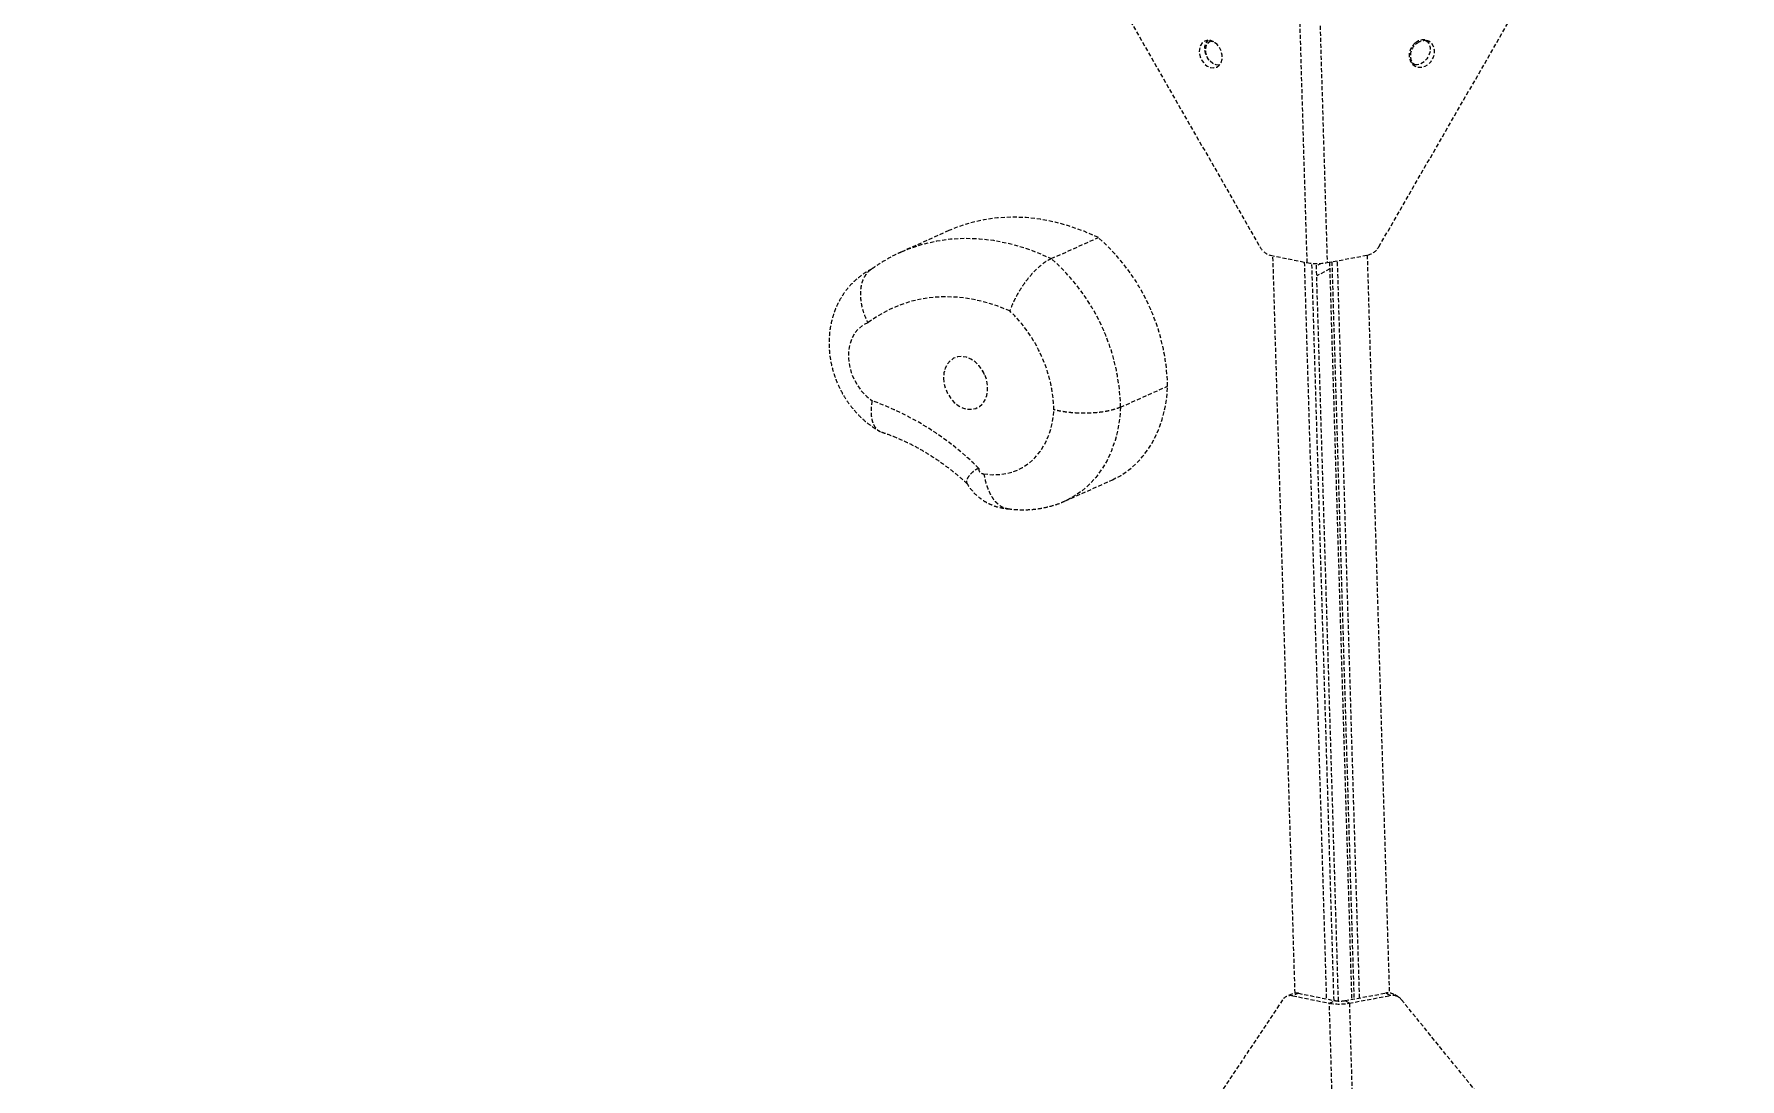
# Model space of a CAD drawing. Header units: millimetres. Extents: x -5934 to 4978, y -3536 to 3518.
# Drawn here: x 1445 to 1983, y -199 to 130 of the extents above; entities that cross this region are included whole.
import ezdxf

# ---------------------------------------------------------------- set-up
doc = ezdxf.new("R2010")
doc.units = ezdxf.units.MM
doc.linetypes.add('HIDDEN', pattern=[1.905, 1.27, -0.635])
for name, color, linetype in [('DIKOM_ОБЪЕКТ', 7, 'Continuous'), ('DIKOM_РАЗМЕР_ЗОНА', 7, 'Continuous'), ('DIKOM_РАЗМЕР_ОБЪЕКТА', 7, 'Continuous')]:
    doc.layers.add(name, color=color, linetype=linetype)
doc.styles.add('style1', font='arialbd.ttf', dxfattribs={"width": 0.8})
doc.dimstyles.new('1-50', dxfattribs={"dimtxt": 300, "dimasz": 200, "dimexe": 100, "dimexo": 0, "dimgap": 100, "dimtad": 1, "dimtxsty": 'style1', "dimcen": 200, "dimclrd": 7, "dimclre": 7, "dimclrt": 7, "dimadec": 1, "dimazin": 2, "dimtfac": 1, "dimtmove": 0, "dimatfit": 2, "dimfxl": 0, "dimlwd": 25, "dimlwe": 18, "dimarcsym": 0})

# ---------------------------------------------------------------- blocks, each defined once
blk = doc.blocks.new('*D0')
at = {"layer": 'Defpoints', "color": 0, "transparency": 16777216}
for p in [(-2296.89, 639), (2643.2, 244.5), (2643.2, -1241.2)]:
    blk.add_point(p, dxfattribs=at)
at = {"layer": 'DIKOM_РАЗМЕР_ОБЪЕКТА', "color": 7, "lineweight": 18, "transparency": 16777216}
for p, q in [((-2296.89, 639), (-2296.89, -1341.2)), ((2643.2, 244.5), (2643.2, -1341.2))]:
    blk.add_line(p, q, dxfattribs=at)
at = {"layer": 'DIKOM_РАЗМЕР_ОБЪЕКТА', "color": 7, "lineweight": 25, "transparency": 16777216}
blk.add_line((-2096.89, -1241.2), (2443.2, -1241.2), dxfattribs=at)
at = {"layer": 'DIKOM_РАЗМЕР_ОБЪЕКТА', "color": 7, "transparency": 16777216}
for points in [[(-2096.89, -1207.86), (-2096.89, -1274.53), (-2296.89, -1241.2)], [(2443.2, -1207.86), (2443.2, -1274.53), (2643.2, -1241.2)]]:
    blk.add_solid(points, dxfattribs=at)
at = {"layer": 'DIKOM_РАЗМЕР_ОБЪЕКТА', "color": 7, "transparency": 16777216, "insert": (101.53, -873.15), "char_height": 300, "attachment_point": 5, "style": 'style1'}
blk.add_mtext('{\\fArial|b0|i0|c204|p34;\\H1.75x;4950}', dxfattribs=at)
blk = doc.blocks.new('*D1')
at = {"layer": 'Defpoints', "color": 0, "transparency": 16777216}
for p in [(-1315.67, 1399.62), (-2761.53, -516.72), (2199.14, -516.72)]:
    blk.add_point(p, dxfattribs=at)
at = {"layer": 'DIKOM_РАЗМЕР_ОБЪЕКТА', "color": 7, "lineweight": 18, "transparency": 16777216}
for p, q in [((-1315.67, 1399.62), (-2861.53, 1399.62)), ((2199.14, -516.72), (-2861.53, -516.72))]:
    blk.add_line(p, q, dxfattribs=at)
at = {"layer": 'DIKOM_РАЗМЕР_ОБЪЕКТА', "color": 7, "lineweight": 25, "transparency": 16777216}
blk.add_line((-2761.53, 1199.62), (-2761.53, -316.72), dxfattribs=at)
at = {"layer": 'DIKOM_РАЗМЕР_ОБЪЕКТА', "color": 7, "transparency": 16777216}
for points in [[(-2794.86, 1199.62), (-2728.19, 1199.62), (-2761.53, 1399.62)], [(-2794.86, -316.72), (-2728.19, -316.72), (-2761.53, -516.72)]]:
    blk.add_solid(points, dxfattribs=at)
at = {"layer": 'DIKOM_РАЗМЕР_ОБЪЕКТА', "color": 7, "transparency": 16777216, "insert": (-3129.58, 684.6), "char_height": 300, "attachment_point": 5, "rotation": 90, "style": 'style1'}
blk.add_mtext('{\\fArial|b0|i0|c204|p34;\\H1.75x;1950}', dxfattribs=at)
blk = doc.blocks.new('*D2')
at = {"layer": 'Defpoints', "color": 0, "transparency": 16777216}
for p in [(-2311.07, 3518.49), (-5291.95, -2644.37), (2643.33, -2644.37)]:
    blk.add_point(p, dxfattribs=at)
at = {"layer": 'DIKOM_РАЗМЕР_ЗОНА', "color": 7, "lineweight": 18, "transparency": 16777216}
for p, q in [((-2311.07, 3518.49), (-5391.95, 3518.49)), ((2643.33, -2644.37), (-5391.95, -2644.37))]:
    blk.add_line(p, q, dxfattribs=at)
at = {"layer": 'DIKOM_РАЗМЕР_ЗОНА', "color": 7, "lineweight": 25, "transparency": 16777216}
blk.add_line((-5291.95, 3318.49), (-5291.95, -2444.37), dxfattribs=at)
at = {"layer": 'DIKOM_РАЗМЕР_ЗОНА', "color": 7, "transparency": 16777216}
for points in [[(-5325.28, 3318.49), (-5258.61, 3318.49), (-5291.95, 3518.49)], [(-5325.28, -2444.37), (-5258.61, -2444.37), (-5291.95, -2644.37)]]:
    blk.add_solid(points, dxfattribs=at)
at = {"layer": 'DIKOM_РАЗМЕР_ЗОНА', "color": 7, "transparency": 16777216, "insert": (-5660, 631.36), "char_height": 300, "attachment_point": 5, "rotation": 90, "style": 'style1'}
blk.add_mtext('{\\fArial|b0|i0|c204|p34;\\H1.75x;6150}', dxfattribs=at)
blk = doc.blocks.new('*D3')
at = {"layer": 'Defpoints', "color": 0, "transparency": 16777216}
for p in [(-4645.22, 715.38), (4976.69, 143.64), (4976.69, -3436.45)]:
    blk.add_point(p, dxfattribs=at)
at = {"layer": 'DIKOM_РАЗМЕР_ЗОНА', "color": 7, "lineweight": 18, "transparency": 16777216}
for p, q in [((-4645.22, 715.38), (-4645.22, -3536.45)), ((4976.69, 143.64), (4976.69, -3536.45))]:
    blk.add_line(p, q, dxfattribs=at)
at = {"layer": 'DIKOM_РАЗМЕР_ЗОНА', "color": 7, "lineweight": 25, "transparency": 16777216}
blk.add_line((-4445.22, -3436.45), (4776.69, -3436.45), dxfattribs=at)
at = {"layer": 'DIKOM_РАЗМЕР_ЗОНА', "color": 7, "transparency": 16777216}
for points in [[(-4445.22, -3403.11), (-4445.22, -3469.78), (-4645.22, -3436.45)], [(4776.69, -3403.11), (4776.69, -3469.78), (4976.69, -3436.45)]]:
    blk.add_solid(points, dxfattribs=at)
at = {"layer": 'DIKOM_РАЗМЕР_ЗОНА', "color": 7, "transparency": 16777216, "insert": (87.74, -3068.4), "char_height": 300, "attachment_point": 5, "style": 'style1'}
blk.add_mtext('{\\fArial|b0|i0|c204|p34;\\H1.75x;9600}', dxfattribs=at)

msp = doc.modelspace()

# ---------------------------------------------------------------- linework, layer by layer
at = {"layer": 'DIKOM_ОБЪЕКТ', "color": 7, "linetype": 'HIDDEN', "lineweight": 15}
for p, q in [((1725.23, 247.601), (1831.54, 62.547)), ((1868.99, 62.625), (1976.409, 248.665)), ((1846.401, 57.621), (1842.227, 196.941)), ((1848.513, 196.954), (1852.687, 57.634)), ((1733.554, 67.691), (1718.746, 61.064)), ((1765.822, 58.886), (1780.63, 65.513)), ((1834.855, 59.935), (1846.401, 57.621)), ((1842.572, -172.341), (1835.611, 59.783)), ((1852.687, 57.634), (1865.449, 59.999)), ((1865.283, 59.968), (1872.247, -172.278)), ((1845.475, 57.806), (1852.43, -174.152)), ((1854.846, -174.636), (1847.888, 57.414)), ((1856.252, -174.826), (1849.291, 57.35)), ((1850.825, 57.399), (1849.313, 56.586)), ((1853.488, 55.652), (1849.407, 53.457)), ((1853.424, 57.77), (1860.383, -174.31)), ((1854.159, 57.907), (1861.118, -174.173)), ((1862.898, -173.843), (1855.939, 58.236)), ((1787.642, 12.132), (1802.45, 18.759)), ((1770.245, -17.379), (1785.053, -10.752)), ((1838.647, -174.488), (1742.216, -318.906)), ((1841.722, -172.576), (1839.945, -173.371)), ((1843.622, -172.386), (1841.845, -173.182)), ((1841.845, -173.182), (1853.391, -175.496)), ((1843.622, -172.386), (1855.168, -174.7)), ((1853.391, -175.496), (1855.168, -174.7)), ((1857.572, -314.815), (1853.391, -175.496)), ((1858.311, -174.694), (1871.073, -172.328)), ((1859.677, -175.482), (1858.311, -174.694)), ((1859.677, -175.482), (1872.439, -173.117)), ((1859.677, -175.482), (1863.858, -314.801)), ((1872.439, -173.117), (1871.073, -172.328)), ((1875.081, -173.54), (1873.715, -172.751)), ((1993.424, -318.791), (1876.097, -174.409))]:
    msp.add_line(p, q, dxfattribs=at)
at = {"layer": 'DIKOM_ОБЪЕКТ', "color": 7, "linetype": 'HIDDEN', "lineweight": 15, "flags": 128}
for points in [[(1817.902, 119.212), (1818.698, 119.789), (1819.276, 120.651), (1819.59, 121.728), (1819.614, 122.931), (1819.347, 124.164), (1818.81, 125.327), (1818.046, 126.325), (1817.117, 127.077), (1816.1, 127.524), (1815.075, 127.628), (1814.127, 127.381), (1813.331, 126.803), (1812.753, 125.941), (1812.439, 124.864), (1812.415, 123.661), (1812.682, 122.428), (1813.22, 121.266), (1813.983, 120.268), (1814.912, 119.515), (1815.929, 119.068), (1816.954, 118.964), (1817.902, 119.212)], [(1818.665, 119.756), (1817.707, 119.864), (1816.689, 120.31), (1815.76, 121.063), (1814.997, 122.061), (1814.459, 123.223), (1814.192, 124.456), (1814.216, 125.66), (1814.53, 126.736), (1815.108, 127.598), (1815.141, 127.632)], [(1815.516, 121.334), (1815.306, 121.624), (1814.744, 122.716), (1814.446, 123.896), (1814.441, 125.058), (1814.728, 126.1), (1815.281, 126.929), (1815.836, 127.362)], [(1880.416, 126.8), (1879.535, 125.89), (1878.893, 124.782), (1878.542, 123.565), (1878.511, 122.337), (1878.803, 121.198), (1879.394, 120.24), (1880.235, 119.541), (1881.259, 119.158), (1882.383, 119.121), (1883.516, 119.433), (1884.566, 120.07), (1885.447, 120.979), (1886.09, 122.088), (1886.44, 123.305), (1886.471, 124.533), (1886.179, 125.672), (1885.588, 126.63), (1884.747, 127.328), (1883.723, 127.712), (1882.599, 127.749), (1881.466, 127.436), (1880.416, 126.8)], [(1884.01, 127.643), (1884.223, 127.418), (1884.813, 126.46), (1885.105, 125.321), (1885.074, 124.094), (1884.724, 122.876), (1884.082, 121.768), (1883.2, 120.859), (1882.15, 120.222), (1881.018, 119.909), (1879.894, 119.946), (1879.606, 120.016)], [(1880.815, 119.89), (1880.237, 120.028), (1879.516, 120.391)], [(1780.63, 65.513), (1776.117, 67.494), (1771.563, 69.12), (1766.989, 70.383), (1762.416, 71.277), (1757.867, 71.798), (1753.362, 71.944), (1748.923, 71.713), (1744.572, 71.108), (1740.327, 70.13), (1736.21, 68.785), (1733.554, 67.691)], [(1718.68, 61.034), (1721.402, 62.158), (1725.519, 63.503), (1729.764, 64.481), (1734.115, 65.086), (1738.554, 65.317), (1743.059, 65.171), (1747.608, 64.65), (1752.181, 63.756), (1756.755, 62.493), (1761.309, 60.867), (1765.822, 58.886)], [(1752.771, 42.421), (1748.811, 43.993), (1744.825, 45.231), (1740.831, 46.127), (1736.853, 46.677), (1732.911, 46.878), (1729.027, 46.73), (1725.221, 46.232), (1721.514, 45.388), (1717.925, 44.201), (1714.475, 42.679), (1711.18, 40.83), (1708.06, 38.663)], [(1708.06, 38.663), (1706.476, 37.886), (1705.077, 36.775), (1703.902, 35.359), (1702.981, 33.677), (1702.342, 31.775), (1702, 29.706), (1701.965, 27.526), (1702.239, 25.295), (1702.814, 23.074), (1703.674, 20.923), (1704.796, 18.902), (1706.148, 17.066), (1707.695, 15.464), (1709.392, 14.142)], [(1731.889, 21.292), (1732.055, 19.615), (1732.499, 17.943), (1733.202, 16.346), (1734.136, 14.888), (1735.262, 13.628), (1736.535, 12.619), (1737.902, 11.903), (1739.308, 11.507), (1740.694, 11.448), (1742.005, 11.73), (1743.185, 12.34), (1744.188, 13.253), (1744.972, 14.432), (1745.505, 15.828), (1745.765, 17.385), (1745.741, 19.039), (1745.435, 20.722), (1744.859, 22.365), (1744.036, 23.901), (1743, 25.267), (1741.794, 26.407), (1740.468, 27.274), (1739.074, 27.833), (1737.671, 28.061), (1736.316, 27.949), (1735.063, 27.501), (1733.966, 26.736), (1733.068, 25.685), (1732.406, 24.39), (1732.008, 22.906), (1731.889, 21.292)], [(1785.053, -10.752), (1785.104, -10.729), (1787.766, -9.336), (1790.261, -7.631), (1792.569, -5.628), (1794.671, -3.343), (1796.551, -0.794), (1798.194, 1.998), (1799.585, 5.011), (1800.715, 8.22), (1801.573, 11.599), (1802.153, 15.122), (1802.45, 18.759)], [(1744.56, -8.818), (1747.153, -9.126), (1749.7, -9.084), (1752.169, -8.694), (1754.527, -7.96), (1756.747, -6.891), (1758.799, -5.502), (1760.659, -3.808), (1762.302, -1.832), (1763.709, 0.402), (1764.861, 2.866), (1765.744, 5.528), (1766.348, 8.356), (1766.664, 11.314)], [(1787.642, 12.132), (1787.345, 8.495), (1786.765, 4.972), (1785.907, 1.593), (1784.777, -1.616), (1783.386, -4.629), (1781.743, -7.421), (1779.863, -9.97), (1777.761, -12.255), (1775.453, -14.258), (1772.958, -15.963), (1770.296, -17.356), (1770.231, -17.385)]]:
    msp.add_lwpolyline(points, dxfattribs=at)
at = {"layer": 'DIKOM_ОБЪЕКТ', "color": 7, "linetype": 'HIDDEN', "lineweight": 15}
for centre, radius, start, end in [((1815.467, 123.631), 3.72, 41.51446, 99.37959), ((1883.613, 122.783), 4.712, 115.9057, 216.86408), ((1883.451, 123.683), 3.839, 78.81323, 119.5989), ((1882.319, 124.784), 3.035, 36.70663, 64.35954), ((1738.315, 17.296), 64.151, 1.3066, 48.73045), ((1836.135, 64.97), 5.196, 207.80223, 255.73434), ((1864.337, 65.198), 5.316, 282.06947, 331.06078), ((1723.507, 10.669), 64.151, 1.30662, 48.73043), ((1849.508, 75.031), 17.685, 259.88208, 280.3565), ((1721.447, 9.776), 45.243, 1.94841, 46.1839), ((1755.007, 26.984), 11.298, 197.53111, 210.69028), ((1678.673, -71.497), 90.982, 45.02767, 70.2667), ((1744.428, -7.355), 1.469, 171.24466, 275.16399), ((1841.186, -176.136), 3.026, 77.42051, 147.02426), ((1842.966, -175.427), 3.111, 77.81847, 113.55923), ((1856.497, -158.088), 17.682, 259.88319, 280.36055), ((1856.721, -165.996), 8.842, 259.885, 280.35977), ((1871.825, -176.092), 3.839, 60.50336, 101.308), ((1873.199, -176.789), 3.75, 39.39691, 101.70225)]:
    msp.add_arc(centre, radius, start, end, dxfattribs=at)
for points, knots in [([(1718.687, 60.997), (1718.238, 60.807), (1716.52, 60.076), (1713.676, 58.501), (1710.858, 56.779), (1709.315, 55.63), (1708.882, 55.308)], [0, 0, 0, 0, 0.128911, 0.4934846, 0.8579578, 1, 1, 1, 1]), ([(1709.287, 55.604), (1708.736, 55.324), (1707.386, 54.639), (1705.418, 53.236), (1703.393, 51.469), (1701.584, 49.47), (1699.997, 47.275), (1698.646, 44.898), (1697.543, 42.359), (1696.698, 39.68), (1696.122, 36.883), (1695.823, 33.994), (1695.808, 31.042), (1696.079, 28.059), (1696.636, 25.079), (1697.476, 22.137), (1698.59, 19.264), (1699.971, 16.495), (1701.607, 13.86), (1703.485, 11.391), (1705.588, 9.116), (1707.902, 7.079), (1709.95, 5.585), (1711.249, 4.841), (1711.667, 4.601)], [0, 0, 0, 0, 0.0306846, 0.0751954, 0.1195968, 0.1640341, 0.2086569, 0.2536014, 0.2989832, 0.3448897, 0.3913645, 0.4384041, 0.4859584, 0.5339497, 0.5822892, 0.630905, 0.6797468, 0.728792, 0.7780373, 0.8274754, 0.8770757, 0.9267702, 0.9764391, 1, 1, 1, 1]), ([(1708.885, 55.303), (1708.801, 55.253), (1708.241, 54.924), (1707.442, 53.977), (1706.535, 52.468), (1705.95, 50.668), (1705.666, 48.632), (1705.701, 46.443), (1706.053, 44.124), (1706.774, 41.52), (1707.544, 39.686), (1708.052, 38.678), (1708.06, 38.663)], [0, 0, 0, 0, 0.0210409, 0.1397103, 0.2550281, 0.373691, 0.4891188, 0.6078799, 0.7236081, 0.8426656, 0.9976462, 1, 1, 1, 1]), ([(1765.822, 58.886), (1765.322, 58.634), (1764.309, 58.124), (1762.695, 56.945), (1761.049, 55.486), (1759.434, 53.782), (1757.869, 51.86), (1756.418, 49.8), (1755.097, 47.625), (1753.817, 45.144), (1753.106, 43.403), (1752.774, 42.432), (1752.771, 42.421)], [0, 0, 0, 0, 0.1043074, 0.21165219, 0.31596559, 0.42327671, 0.52798556, 0.63567661, 0.74139473, 0.85010333, 0.99828774, 1, 1, 1, 1]), ([(1709.392, 14.142), (1709.39, 14.128), (1709.193, 13.124), (1708.999, 11.431), (1709.086, 9.265), (1709.435, 7.568), (1710.043, 6.144), (1710.891, 5.095), (1711.686, 4.479), (1712.235, 4.357), (1712.376, 4.325)], [0, 0, 0, 0, 0.0028609, 0.2029775, 0.3509098, 0.5030851, 0.6503722, 0.8018909, 0.948894, 1, 1, 1, 1]), ([(1787.642, 12.132), (1787.117, 11.92), (1786.053, 11.49), (1784.077, 10.979), (1781.865, 10.579), (1779.488, 10.317), (1776.98, 10.194), (1774.453, 10.217), (1771.933, 10.384), (1769.3, 10.719), (1767.579, 11.075), (1766.685, 11.308), (1766.664, 11.314)], [0, 0, 0, 0, 0.1057712, 0.2146112, 0.3203862, 0.4292258, 0.53502, 0.6438791, 0.7497284, 0.8586423, 0.9966428, 1, 1, 1, 1]), ([(1712.361, 4.275), (1712.876, 4.106), (1714.639, 3.527), (1717.661, 2.339), (1721.409, 0.605), (1725.128, -1.403), (1728.801, -3.668), (1732.411, -6.192), (1735.931, -8.926), (1738.192, -10.939), (1739.311, -11.935)], [0, 0, 0, 0, 0.0562608, 0.1926288, 0.328535, 0.4639223, 0.5989321, 0.7336852, 0.8682634, 1, 1, 1, 1]), ([(1742.976, -7.132), (1742.97, -7.134), (1742.502, -7.293), (1741.668, -7.792), (1740.601, -8.689), (1739.741, -9.675), (1739.204, -10.603), (1739.005, -11.331), (1739.146, -11.621), (1739.209, -11.75)], [0, 0, 0, 0, 0.00192825, 0.14470954, 0.29273476, 0.47768539, 0.66803873, 0.85139591, 1, 1, 1, 1]), ([(1744.56, -8.818), (1744.562, -8.831), (1744.781, -9.915), (1745.176, -11.752), (1746.009, -14.107), (1746.95, -15.966), (1748.08, -17.528), (1749.353, -18.709), (1750.705, -19.517), (1751.646, -19.707), (1752.097, -19.799)], [0, 0, 0, 0, 0.0021692, 0.1848797, 0.3212241, 0.4615199, 0.5977703, 0.7379674, 0.8741923, 1, 1, 1, 1]), ([(1739.207, -11.752), (1739.317, -11.957), (1739.798, -12.856), (1740.942, -14.289), (1742.562, -15.929), (1744.351, -17.272), (1746.217, -18.326), (1748.199, -19.131), (1750.262, -19.636), (1751.777, -19.879), (1752.59, -19.854), (1752.696, -19.851)], [0, 0, 0, 0, 0.042549, 0.1858996, 0.3319786, 0.4626373, 0.5927184, 0.7223182, 0.8515621, 0.9805723, 1, 1, 1, 1]), ([(1752.096, -19.807), (1752.256, -19.833), (1753.52, -20.044), (1755.901, -20.199), (1759.205, -20.16), (1762.452, -19.784), (1765.601, -19.084), (1768.199, -18.276), (1769.689, -17.591), (1770.211, -17.351)], [0, 0, 0, 0, 0.025964, 0.2053497, 0.383302, 0.5593321, 0.7336598, 0.9065998, 1, 1, 1, 1])]:
    msp.add_open_spline(points, degree=3, knots=knots, dxfattribs=at)

# ---------------------------------------------------------------- dimensions: what is measured, and where the dimension line sits
at = {"layer": 'DIKOM_РАЗМЕР_ЗОНА'}
dim = msp.add_linear_dim(base=(-5291.948, -2644.366), p1=(-2311.073, 3518.487), p2=(2643.327, -2644.366), angle=90, text='{\\fArial|b0|i0|c204|p34;\\H1.75x;6150}', dimstyle='1-50', dxfattribs=at)
dim.commit()
dim.dimension.update_dxf_attribs({"geometry": '*D2', "text_midpoint": (-5291.948, 631.362), "dimtype": 160})
dim = msp.add_linear_dim(base=(4976.687, -3436.446), p1=(-4645.215, 715.379), p2=(4976.687, 143.643), text='{\\fArial|b0|i0|c204|p34;\\H1.75x;9600}', dimstyle='1-50', dxfattribs=at)
dim.commit()
dim.dimension.update_dxf_attribs({"geometry": '*D3', "text_midpoint": (87.741, -3436.446), "dimtype": 160})
at = {"layer": 'DIKOM_РАЗМЕР_ОБЪЕКТА'}
dim = msp.add_linear_dim(base=(-2761.526, -516.724), p1=(-1315.667, 1399.616), p2=(2199.135, -516.724), angle=90, text='{\\fArial|b0|i0|c204|p34;\\H1.75x;1950}', dimstyle='1-50', dxfattribs=at)
dim.commit()
dim.dimension.update_dxf_attribs({"geometry": '*D1', "text_midpoint": (-2761.526, 684.6), "dimtype": 160})
dim = msp.add_linear_dim(base=(2643.204, -1241.198), p1=(-2296.887, 638.997), p2=(2643.204, 244.499), text='{\\fArial|b0|i0|c204|p34;\\H1.75x;4950}', dimstyle='1-50', dxfattribs=at)
dim.commit()
dim.dimension.update_dxf_attribs({"geometry": '*D0', "text_midpoint": (101.53, -1241.198), "dimtype": 160})

doc.saveas('drawing.dxf')
